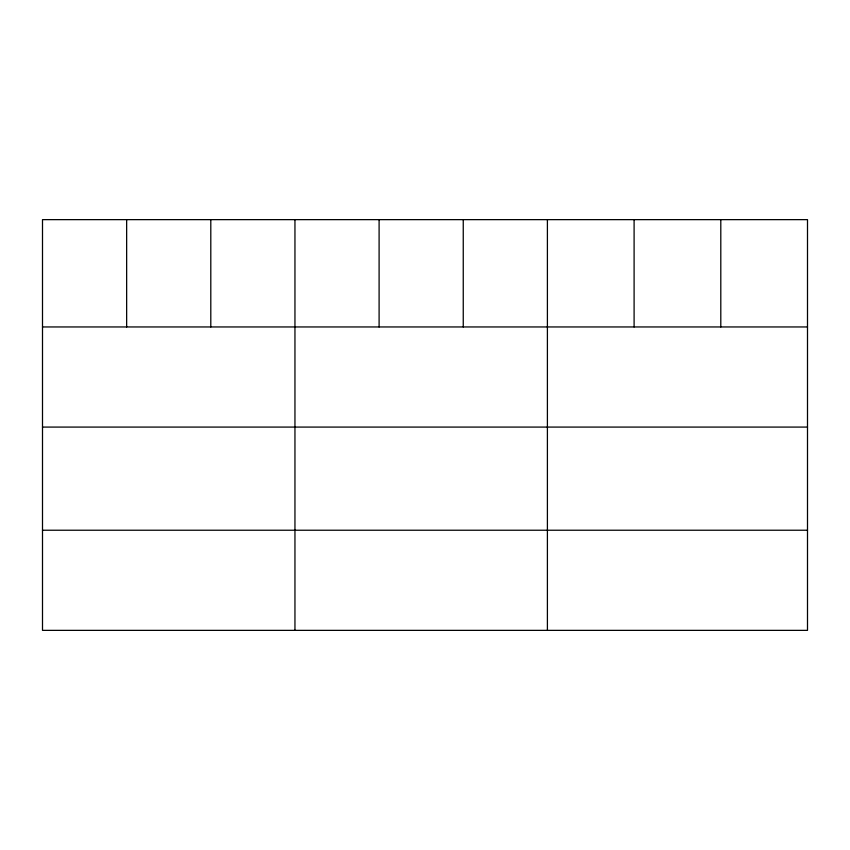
<?xml version="1.0" encoding="UTF-8"?>
<svg xmlns="http://www.w3.org/2000/svg" width="850" height="850" viewBox="0 0 850 850"><rect width="100%" height="100%" fill="white"/><g stroke="black" fill="none" stroke-linecap="round" stroke-linejoin="round"><path stroke-width="1.27" d="M807.5 427.082L807.5 219.64L42.5 219.64L42.5 630.36L807.5 630.36L807.5 427.082L42.5 427.082M42.5 326.953L807.5 326.953M42.5 530.23L807.5 530.23M720.8 219.64L720.8 326.953M634.1 219.64L634.1 326.953M547.4 219.64L547.4 630.36M463.25 219.64L463.25 326.953M379.1 219.64L379.1 326.953M294.95 219.64L294.95 630.36M210.8 219.64L210.8 326.953M126.65 219.64L126.65 326.953"/></g></svg>
